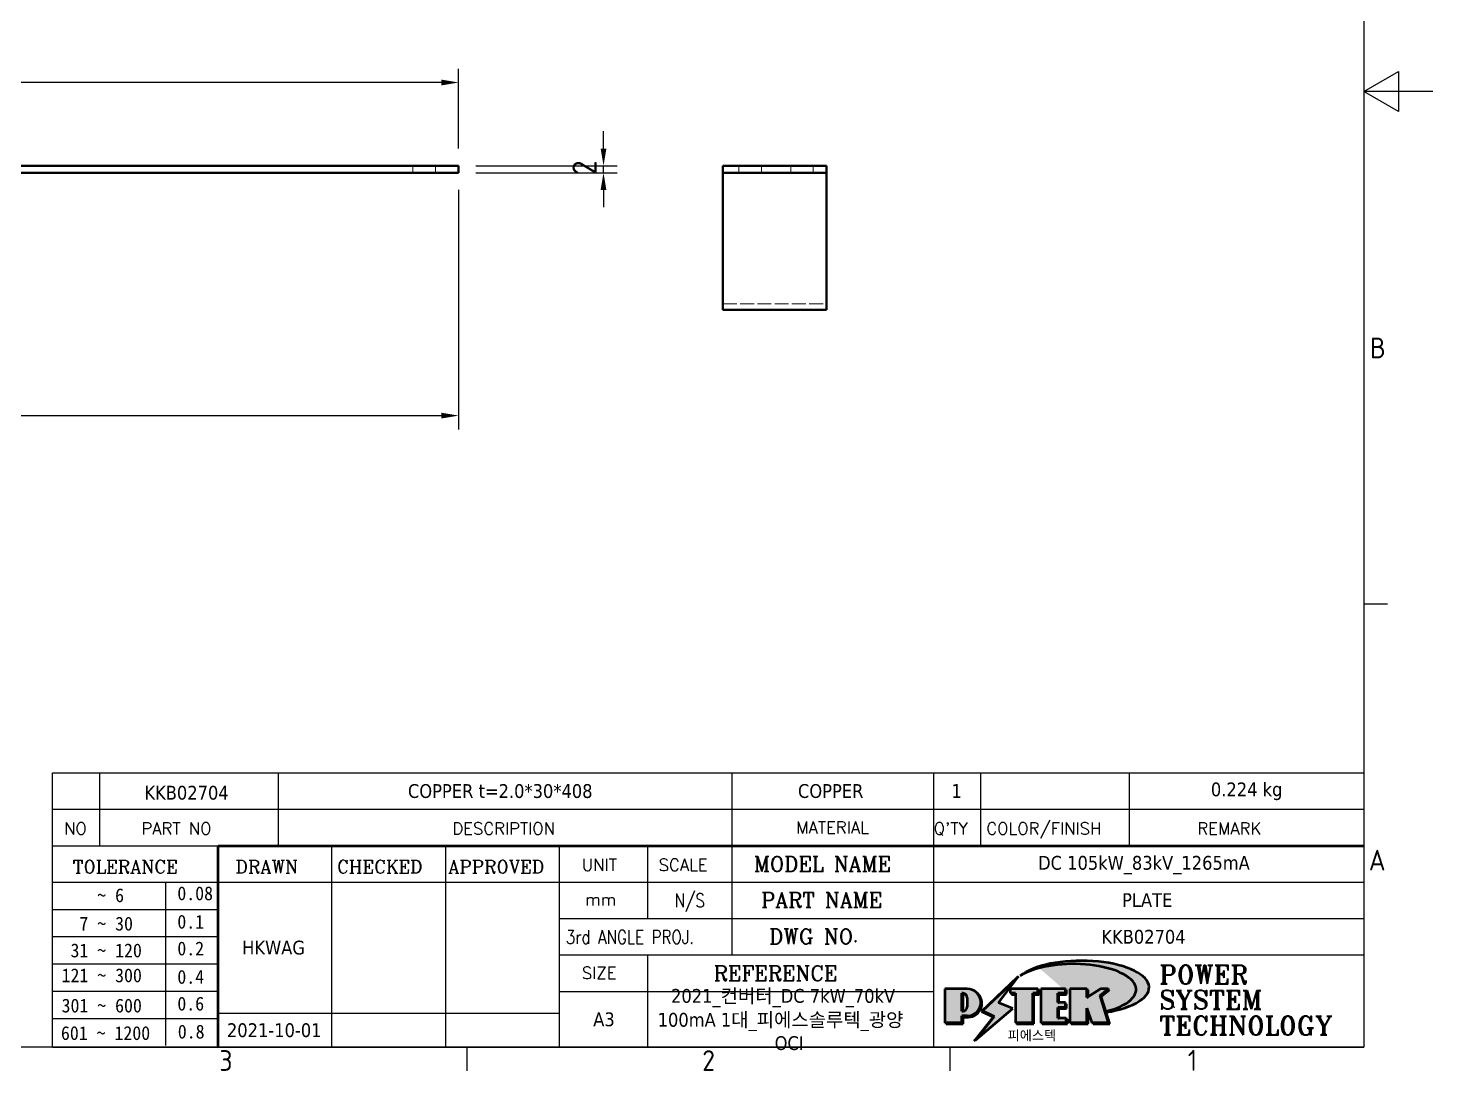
# Model space of a CAD drawing. Header units: millimetres. Extents: x 0 to 840, y 0 to 594.
# Drawn here: x 432.9 to 840, y 13.1 to 315.4 of the extents above; entities that cross this region are included whole.
import ezdxf
from ezdxf.enums import TextEntityAlignment as Align

# ---------------------------------------------------------------- set-up
doc = ezdxf.new("R2010")
doc.units = ezdxf.units.MM
doc.header["$LTSCALE"] = 2
doc.linetypes.add('DASHED', pattern=[0.2067, 0.1654, -0.0413])
doc.layers.get('0').update_dxf_attribs({"color": 3, "lineweight": 25})
for name, color, linetype, lineweight in [('가려진 것(ISO)', 2, 'DASHED', 18), ('가시적인 것(ISO)', 3, 'Continuous', 40), ('경계(ISO)', 7, 'Continuous', 25), ('제목(ISO)', 5, 'Continuous', 50), ('치수(ISO)', 2, 'Continuous', 25), ('해치(ISO)', 7, 'Continuous', 18)]:
    doc.layers.add(name, color=color, linetype=linetype, lineweight=lineweight)
doc.styles.add('HAN_291', font='')
doc.styles.add('HAN_370', font='', dxfattribs={"width": 2})
doc.styles.add('RC_284', font='ROMANC.shx')
doc.styles.add('RC_287', font='ROMANC.shx')
doc.styles.add('RC_292', font='ROMANC.shx')
doc.styles.add('ROMANT_294', font='romant.shx')
doc.styles.add('문자 텍스트_M2B', font='isocp.shx')
doc.styles.add('치수 텍스트_PSTEK_POSCO', font='isocp.shx')
doc.styles.add('텍스트 스타일198', font='tahoma.ttf')
doc.styles.add('텍스트 스타일333', font='ROMANC.shx', dxfattribs={"width": 0.800000011920929})
doc.styles.get('HAN_291').set_extended_font_data('GulimChe')
doc.styles.get('HAN_370').set_extended_font_data('GulimChe')
doc.dimstyles.new('치수_PSTEK_POSCO', dxfattribs={"dimscale": 2, "dimtxt": 3.5, "dimasz": 2.5, "dimexe": 2, "dimexo": 2.5, "dimgap": 1, "dimtad": 1, "dimrnd": 1e-08, "dimdsep": 46, "dimtxsty": '치수 텍스트_PSTEK_POSCO', "dimcen": 0.09, "dimdle": 10, "dimclrd": 7, "dimclre": 7, "dimclrt": 2, "dimadec": 1, "dimazin": 2, "dimtfac": 1, "dimtmove": 0, "dimatfit": 3, "dimfxl": 0, "dimtolj": 1, "dimlwd": -1, "dimlwe": -1, "dimarcsym": 0})

# ---------------------------------------------------------------- blocks, each defined once
blk = doc.blocks.new('경계 Default Border')
at = {"layer": '경계(ISO)'}
for p, q in [((410, 74.25000190734863), (413.4000015258789, 74.25000190734863)), ((280, 10), (280, 6.599999666213989)), ((350, 10), (350, 6.599999666213989))]:
    blk.add_line(p, q, dxfattribs=at)
at = {"layer": '경계(ISO)', "flags": 128}
for points in [[(10, 10), (10, 287.0000076293945), (410, 287.0000076293945), (410, 10), (10, 10)], [(420, 148.5000038146973), (410, 148.5000038146973), (415, 151.3867473602295), (415, 145.6132507324219), (410, 148.5000038146973)]]:
    blk.add_lwpolyline(points, dxfattribs=at)
at = {"layer": '경계(ISO)', "color": 2, "char_height": 3.00000011920929, "attachment_point": 7, "style": '문자 텍스트_M2B'}
for s, insert in [('B', (410.878270202895, 109.8463944559917)), ('A', (410.7144008173592, 35.61784856929444)), ('3', (244.1685395229535, 6.57139439638704)), ('2', (314.127739416884, 6.57139439638704)), ('1', (384.4860661041481, 6.59999988079071))]:
    blk.add_mtext(s, dxfattribs=dict(at, insert=insert))
blk = doc.blocks.new('제목 블록 PSTEK')
for color, points in [(252, [(317.2195697678507, 17.0593801673321), (322.0326348870767, 21.62682475217465), (322.2781991042243, 21.94392121864296), (317.0471853425802, 16.97985676345368), (318.7512090904202, 16.1899260703855), (316.0018030350395, 12.71868385740789), (316.3356552234328, 13.00206718743325), (318.9235935156908, 16.2694494742633)]), (5, [(321.6183518841322, 17.4193704504104), (319.5281351041078, 18.24969419629727), (322.4505835294948, 22.02344462252142), (317.2195697678507, 17.0593801673321), (318.9235935156908, 16.2694494742633), (316.1741874603099, 12.79820726128571)]), (1, [(324.4839107253602, 19.60711530335299), (325.2419748254881, 19.60711530335299), (325.2419748254881, 20.25857663940324), (321.2266040451076, 20.25857663940324), (321.2266040451076, 19.60711530335299), (321.9846681452406, 19.60711530335299), (321.9846681452406, 15.3430047401139), (324.4839107253602, 15.3430047401139)]), (252, [(321.9846681452406, 19.60711530335299), (321.4042753185749, 19.60711530335299), (321.4042753185749, 19.45905590879572), (321.9846681452406, 19.45905590879572)]), (252, [(324.6615819988275, 19.45905590879572), (325.4196460989604, 19.45905590879572), (325.4196460989604, 20.11051724484596), (325.2419748254881, 20.11051724484596), (325.2419748254881, 19.60711530335299), (324.4839107253602, 19.60711530335299), (324.4839107253602, 15.3430047401139), (322.1623394187076, 15.3430047401139), (322.1623394187076, 15.19494534555726), (324.6615819988275, 15.19494534555726)]), (1, [(329.2277337269622, 20.25857663940324), (325.65654113025, 20.25857663940324), (325.65654113025, 15.3430047401139), (329.3580259941756, 15.3430047401139), (329.3580259941756, 15.9944660761648), (328.1137701654877, 15.9944660761648), (328.1137701654877, 17.56360607323003), (329.2277337269622, 17.56360607323003), (329.2277337269622, 18.25543873810179), (328.1137701654877, 18.25543873810179), (328.1137701654877, 19.60711530335299), (329.2277337269622, 19.60711530335299)]), (252, [(328.2914414389548, 19.45905590879572), (329.4054050004294, 19.45905590879572), (329.4054050004294, 20.11051724484596), (329.2277337269622, 20.11051724484596), (329.2277337269622, 19.60711530335299), (328.1137701654877, 19.60711530335299), (328.1137701654877, 18.25543873810179), (328.2914414389548, 18.25543873810179)]), (1, [(332.3312149849806, 20.25857663940324), (329.8592894925411, 20.25857663940324), (329.8592894925411, 15.3430047401139), (332.3312149849806, 15.3430047401139), (332.3312149849806, 17.4318630164523), (333.0701931098801, 15.3430047401139), (335.4855464857051, 15.3430047401139), (334.2514536401189, 19.30614745124769), (335.4379594596742, 20.25857663940324), (334.3071782107978, 20.25857663940324), (332.3312149849806, 18.99741471888304)]), (252, [(332.5088862584528, 20.1105172448466), (332.3312149849806, 20.1105172448466), (332.3312149849806, 18.99741471888368), (332.5088862584528, 19.11081371413894)]), (252, [(335.6156307331414, 20.11051724484596), (335.2535118015555, 20.11051724484596), (334.2514536401189, 19.30614745124769), (335.4855464857051, 15.3430047401139), (333.1954852176545, 15.3430047401139), (333.2478643833523, 15.19494534555726), (335.6632177591723, 15.19494534555726), (334.4291249135862, 19.15808805669106)]), (252, [(328.2914414389548, 17.41554667867274), (329.4054050004294, 17.41554667867274), (329.4054050004294, 18.10737934354514), (329.2277337269622, 18.10737934354514), (329.2277337269622, 17.56360607323003), (328.1137701654877, 17.56360607323003), (328.1137701654877, 15.9944660761648), (328.2914414389548, 15.9944660761648)]), (252, [(332.5088862584528, 16.92964231796647), (332.3312149849806, 17.43186301645164), (332.3312149849806, 15.3430047401139), (330.0369607660135, 15.3430047401139), (330.0369607660135, 15.19494534555726), (332.5088862584528, 15.19494534555726)]), (252, [(329.5356972676428, 15.8464066816075), (329.3580259941756, 15.8464066816075), (329.3580259941756, 15.3430047401139), (325.8342124037171, 15.3430047401139), (325.8342124037171, 15.19494534555726), (329.5356972676428, 15.19494534555726)])]:
    blk.add_hatch(color=color).paths.add_polyline_path(points)
h = blk.add_hatch(color=1)
edge = h.paths.add_edge_path(flags=0)
edge.add_line((314.2242174273352, 19.60711530335299), (314.2242174273352, 17.00126995915134))
edge.add_line((314.2242174273352, 17.00126995915134), (314.3485873187598, 17.00126995915134))
edge.add_arc((314.3485873187598, 17.6527312952023), 0.6514613360509371, 270, 360)
edge.add_line((315.0000486548106, 17.6527312952023), (315.0000486548106, 18.95565396730211))
edge.add_arc((314.3485873187598, 18.95565396730212), 0.6514613360508712, 0, 90)
edge.add_line((314.3485873187598, 19.60711530335299), (314.2242174273352, 19.60711530335299))
edge = h.paths.add_edge_path()
edge.add_arc((314.9847713324306, 18.28938669179658), 1.969189947606664, 269.9999999999959, 450)
edge.add_line((314.9847713324306, 20.25857663940318), (311.7664314776902, 20.25857663940324))
edge.add_line((311.7664314776902, 20.25857663940324), (311.7664314776902, 15.3430047401139))
edge.add_line((311.7664314776902, 15.3430047401139), (314.2242174273352, 15.3430047401139))
edge.add_line((314.2242174273352, 15.3430047401139), (314.2242174273352, 16.32019674418991))
edge.add_line((314.2242174273352, 16.32019674418991), (314.9847713324307, 16.32019674418991))
h = blk.add_hatch(color=252)
edge = h.paths.add_edge_path()
edge.add_arc((314.9847713324309, 18.28938669179657), 1.969189947606666, 270, 406.8278729790604)
edge.add_arc((315.1624426058984, 18.1413272972396), 1.969189947606962, -90, 53.560984836317004, ccw=False)
edge.add_line((315.1624426058984, 16.17213734963263), (314.4018887008024, 16.17213734963263))
edge.add_line((314.4018887008024, 16.17213734963263), (314.4018887008024, 15.19494534555726))
edge.add_line((314.4018887008024, 15.19494534555726), (311.9441027511573, 15.19494534555726))
edge.add_line((311.9441027511573, 15.19494534555726), (311.9441027511573, 15.3430047401139))
edge.add_line((311.9441027511573, 15.3430047401139), (314.2242174273352, 15.3430047401139))
edge.add_line((314.2242174273352, 15.3430047401139), (314.2242174273352, 16.32019674418991))
edge.add_line((314.2242174273352, 16.32019674418991), (314.9847713324309, 16.32019674418991))
h = blk.add_hatch(color=252)
edge = h.paths.add_edge_path()
edge.add_line((314.4018887008024, 19.45905590879572), (314.5262585922315, 19.45905590879572))
edge.add_arc((314.5262585922314, 18.80759457274939), 0.6514613360463194, 60.4189348879147, 90.00000000000318, ccw=False)
edge.add_arc((314.3485873187602, 18.95565396730057), 0.6514613360524251, 39.96992292766206, 90.00000000009999)
edge.add_line((314.3485873187591, 19.60711530335307), (314.2242174273352, 19.60711530335298))
edge.add_line((314.2242174273352, 19.60711530335299), (314.2242174273352, 17.00126995915134))
edge.add_line((314.2242174273352, 17.00126995915134), (314.3485873187591, 17.00126995915134))
edge.add_arc((314.3485873187568, 17.652731295233), 0.6514613360816299, 270.0000000002, 274.6930825552478)
edge.add_line((314.4018887008024, 17.0034541317032), (314.4018887008024, 19.45905590879572))
at = {"layer": '해치(ISO)', "true_color": 0x27d1fc}
h = blk.add_hatch(color=140, dxfattribs=at)
edge = h.paths.add_edge_path()
edge.add_ellipse((330.3660919371412, 20.15576403068321), major_axis=(9.100907360794343, 0), ratio=0.4069904968023172, start_angle=301.3098473703837, end_angle=507.7436900681698)
edge.add_ellipse((331.5340919371412, 20.4634168429492), major_axis=(-9.82350664112931, 0), ratio=0.3942600559756514, start_angle=111.51207141178469, end_angle=334.47025347086895, ccw=False)
edge.add_line((335.1363447531188, 16.8601935978785), (335.0955236905705, 16.99119398620872))
at = {"color": 180}
for p, q in [((182.475792979055, 11.79100474011392), (182.4757929790549, 51.56524660363496)), ((182.4757929790549, 51.56524660363496), (372.4757929537551, 51.56524660363496)), ((189.2651435055721, 51.56524660363496), (189.2651435055722, 41.00524660363494)), ((215.2152739891528, 41.00524660363494), (215.2152739891528, 51.56524660363496)), ((280.8758854511282, 51.56524660363496), (280.8758854511282, 41.00524660363494)), ((310.0881549537552, 51.56524660363496), (310.0881549537553, 41.00524660363494)), ((316.9044520275131, 51.56524660363496), (316.9044520275127, 41.00524660363494)), ((338.4566026226726, 51.56524660363496), (338.4566026226727, 41.00524660363494)), ((372.4757929537551, 51.56524660363496), (372.4757929537551, 11.79100474011389)), ((182.475792979055, 46.2852466036349), (372.4757929537551, 46.28524660363492)), ((182.475792979055, 41.00524660363493), (206.451475290024, 41.00524660363493)), ((222.9401812389276, 11.79100474011392), (222.9401812389276, 41.00524660363494)), ((239.4288871878316, 11.79100474011392), (239.4288871878316, 41.00524660363494)), ((255.9175931367356, 11.79100474011392), (255.9175931367356, 41.00524660363494)), ((268.6918866058747, 41.00524660363494), (268.6918866058747, 30.44524660363498)), ((280.8758854511282, 41.00524660363494), (280.8758854511282, 25.16524660363502)), ((310.088154953755, 41.00524660363494), (310.088154953755, 11.79100474011392)), ((182.475792979055, 35.72524660363497), (206.451475290024, 35.72524660363497)), ((198.8621818849491, 12.02524660363491), (198.8621818849491, 35.72524660363497)), ((206.451475290024, 35.72524660363497), (372.4757929537551, 35.72524660363497)), ((182.475792979055, 31.77524660363492), (206.451475290024, 31.77524660363492)), ((255.917593136736, 30.44524660363498), (372.4757929537552, 30.44524660363501)), ((182.475792979055, 27.82524660363487), (206.451475290024, 27.82524660363487)), ((255.9175931367359, 25.16524660363502), (372.4757929537552, 25.165246603635)), ((268.6918866058744, 25.16524660363502), (268.6918866058744, 11.79100474011392)), ((182.475792979055, 23.87524660363505), (206.451475290024, 23.87524660363505)), ((182.475792979055, 19.92524660363478), (206.451475290024, 19.92524660363478)), ((255.9175931367359, 19.88524660363481), (310.0881549537553, 19.88524660363481)), ((206.451475290024, 16.74100474011396), (255.9175931367359, 16.74100474011396)), ((182.475792979055, 15.97524660363496), (206.451475290024, 15.97524660363496)), ((182.475792979055, 11.79100474011392), (372.4757929537551, 11.79100474011389))]:
    blk.add_line(p, q, dxfattribs=at)
at = {"color": 7, "lineweight": 50}
for p, q in [((206.4514752900237, 11.79100474011392), (206.4514752900237, 41.00524660363494)), ((206.451475290024, 41.00524660363494), (372.4757929537551, 41.00524660363496))]:
    blk.add_line(p, q, dxfattribs=at)
at = {"color": 7}
for p, q in [((322.2781991042243, 21.94392121864296), (317.0471853425802, 16.97985676345368)), ((322.4505835294948, 22.02344462252142), (317.2195697678507, 17.0593801673321)), ((317.2195697678507, 17.0593801673321), (322.0326348870767, 21.62682475217465)), ((319.5281351041078, 18.24969419629727), (322.4505835294948, 22.02344462252142)), ((322.0326348870767, 21.62682475217465), (322.2781991042243, 21.94392121864296)), ((311.7664314776902, 20.25900474011391), (311.7664314776902, 15.34300474011391)), ((314.9847713324309, 20.25857663940324), (311.7664314776902, 20.25857663940324)), ((314.9847713324309, 20.25857663940324), (311.7664314776902, 20.25857663940324)), ((311.7664314776902, 20.25857663940324), (311.7664314776902, 15.3430047401139)), ((314.2242174273352, 17.00126995915134), (314.2242174273352, 19.60711530335299)), ((314.2242174273352, 19.60711530335299), (314.3485873187591, 19.60711530335299)), ((314.3485873187591, 19.60711530335299), (314.2242174273352, 19.60711530335299)), ((314.2242174273352, 19.60711530335299), (314.2242174273352, 17.00126995915134)), ((314.2242174273352, 17.00126995915134), (314.2242174273352, 19.60711530335299)), ((314.2242174273352, 19.60711530335299), (314.3485873187591, 19.60711530335299)), ((314.4018887008024, 19.45905590879572), (314.5262585922314, 19.45905590879572)), ((314.4018887008024, 17.0034541317032), (314.4018887008024, 19.45905590879572)), ((315.0000486548106, 18.95565396730275), (315.0000486548106, 17.65273129520161)), ((315.0000486548106, 18.95565396730275), (315.0000486548106, 17.65273129520161)), ((325.2419748254881, 20.25857663940324), (321.2266040451076, 20.25857663940324)), ((321.2266040451076, 20.25857663940324), (321.2266040451076, 19.60711530335299)), ((325.2419748254881, 20.25857663940324), (321.2266040451076, 20.25857663940324)), ((321.2266040451076, 20.25857663940324), (321.2266040451076, 19.60711530335299)), ((321.2266040451076, 19.60711530335299), (321.9846681452406, 19.60711530335299)), ((321.2266040451076, 19.60711530335299), (321.9846681452406, 19.60711530335299)), ((321.4042753185749, 19.60711530335299), (321.4042753185749, 19.45905590879572)), ((321.9846681452406, 19.60711530335299), (321.4042753185749, 19.60711530335299)), ((321.4042753185749, 19.45905590879572), (321.9846681452406, 19.45905590879572)), ((321.9846681452406, 19.60711530335299), (321.9846681452406, 15.3430047401139)), ((321.9846681452406, 19.45905590879572), (321.9846681452406, 19.60711530335299)), ((321.9846681452406, 19.60711530335299), (321.9846681452406, 15.3430047401139)), ((324.4839107253602, 19.60711530335299), (325.2419748254881, 19.60711530335299)), ((324.4839107253602, 15.3430047401139), (324.4839107253602, 19.60711530335299)), ((325.2419748254881, 19.60711530335299), (324.4839107253602, 19.60711530335299)), ((324.4839107253602, 19.60711530335299), (324.4839107253602, 15.3430047401139)), ((324.4839107253602, 19.60711530335299), (325.2419748254881, 19.60711530335299)), ((324.4839107253602, 15.3430047401139), (324.4839107253602, 19.60711530335299)), ((324.6615819988275, 19.45905590879572), (325.4196460989604, 19.45905590879572)), ((324.6615819988275, 15.19494534555726), (324.6615819988275, 19.45905590879572)), ((325.2419748254881, 19.60711530335299), (325.2419748254881, 20.25857663940324)), ((325.2419748254881, 19.60711530335299), (325.2419748254881, 20.25857663940324)), ((325.4196460989604, 20.11051724484596), (325.2419748254881, 20.11051724484596)), ((325.2419748254881, 20.11051724484596), (325.2419748254881, 19.60711530335299)), ((325.4196460989604, 19.45905590879572), (325.4196460989604, 20.11051724484596)), ((329.2277337269622, 20.25857663940324), (325.65654113025, 20.25857663940324)), ((325.65654113025, 20.25857663940324), (325.65654113025, 15.3430047401139)), ((325.65654113025, 20.25857663940324), (325.65654113025, 15.3430047401139)), ((329.2277337269622, 20.25857663940324), (325.65654113025, 20.25857663940324)), ((328.1137701654877, 18.25543873810179), (328.1137701654877, 19.60711530335299)), ((328.1137701654877, 19.60711530335299), (329.2277337269622, 19.60711530335299)), ((329.2277337269622, 19.60711530335299), (328.1137701654877, 19.60711530335299)), ((328.1137701654877, 19.60711530335299), (328.1137701654877, 18.25543873810179)), ((328.1137701654877, 18.25543873810179), (328.1137701654877, 19.60711530335299)), ((328.1137701654877, 19.60711530335299), (329.2277337269622, 19.60711530335299)), ((328.2914414389548, 18.25543873810179), (328.2914414389548, 19.45905590879572)), ((328.2914414389548, 19.45905590879572), (329.4054050004294, 19.45905590879572)), ((329.2277337269622, 19.60711530335299), (329.2277337269622, 20.25857663940324)), ((329.2277337269622, 19.60711530335299), (329.2277337269622, 20.25857663940324)), ((329.4054050004294, 20.11051724484596), (329.2277337269622, 20.11051724484596)), ((329.2277337269622, 20.11051724484596), (329.2277337269622, 19.60711530335299)), ((329.4054050004294, 19.45905590879572), (329.4054050004294, 20.11051724484596)), ((332.3312149849806, 20.25857663940324), (329.8592894925411, 20.25857663940324)), ((329.8592894925411, 20.25857663940324), (329.8592894925411, 15.3430047401139)), ((329.8592894925411, 20.25857663940324), (329.8592894925411, 15.3430047401139)), ((332.3312149849806, 20.25857663940324), (329.8592894925411, 20.25857663940324)), ((334.3071782107978, 20.25857663940324), (332.3312149849806, 18.99741471888304)), ((332.3312149849806, 18.99741471888304), (332.3312149849806, 20.25857663940324)), ((334.3071782107978, 20.25857663940324), (332.3312149849806, 18.99741471888304)), ((332.3312149849806, 18.99741471888304), (332.3312149849806, 20.25857663940324)), ((332.5088862584528, 20.1105172448466), (332.3312149849806, 20.1105172448466)), ((332.3312149849806, 20.1105172448466), (332.3312149849806, 18.99741471888368)), ((332.3312149849806, 18.99741471888368), (332.5088862584528, 19.11081371413894)), ((332.5088862584528, 19.11081371413894), (332.5088862584528, 20.1105172448466)), ((334.2514536401189, 19.30614745124769), (335.4379594596742, 20.25857663940324)), ((334.2514536401189, 19.30614745124769), (335.4379594596742, 20.25857663940324)), ((335.2535118015555, 20.11051724484596), (334.2514536401189, 19.30614745124769)), ((335.4855464857051, 15.3430047401139), (334.2514536401189, 19.30614745124769)), ((334.2514536401189, 19.30614745124769), (335.4855464857051, 15.3430047401139)), ((335.4855464857051, 15.3430047401139), (334.2514536401189, 19.30614745124769)), ((335.4379594596742, 20.25857663940324), (334.3071782107978, 20.25857663940324)), ((335.4379594596742, 20.25857663940324), (334.3071782107978, 20.25857663940324)), ((334.4291249135862, 19.15808805669104), (335.6156307331414, 20.11051724484596)), ((335.6632177591723, 15.19494534555726), (334.4291249135862, 19.15808805669104)), ((335.6156307331414, 20.11051724484596), (335.2535118015555, 20.11051724484596)), ((314.3485873187591, 17.00126995915134), (314.2242174273352, 17.00126995915134)), ((314.2242174273352, 17.00126995915134), (314.3485873187591, 17.00126995915134)), ((314.3485873187591, 17.00126995915134), (314.2242174273352, 17.00126995915134)), ((314.2242174273352, 16.32019674418991), (314.9847713324309, 16.32019674418991)), ((314.2242174273352, 15.3430047401139), (314.2242174273352, 16.32019674418991)), ((314.9847713324309, 16.32019674418991), (314.2242174273352, 16.32019674418991)), ((314.2242174273352, 16.32019674418991), (314.2242174273352, 15.3430047401139)), ((314.2242174273352, 16.32019674418991), (314.9847713324309, 16.32019674418991)), ((314.2242174273352, 15.3430047401139), (314.2242174273352, 16.32019674418991)), ((316.1741874603099, 12.79820726128571), (321.6183518841322, 17.4193704504104)), ((317.0471853425802, 16.97985676345368), (318.7512090904202, 16.1899260703855)), ((318.9235935156908, 16.2694494742633), (317.2195697678507, 17.0593801673321)), ((317.2195697678507, 17.0593801673321), (318.9235935156908, 16.2694494742633)), ((321.6183518841322, 17.4193704504104), (319.5281351041078, 18.24969419629727)), ((329.2277337269622, 18.25543873810179), (328.1137701654877, 18.25543873810179)), ((328.1137701654877, 18.25543873810179), (328.2914414389548, 18.25543873810179)), ((329.2277337269622, 18.25543873810179), (328.1137701654877, 18.25543873810179)), ((328.1137701654877, 17.56360607323003), (329.2277337269622, 17.56360607323003)), ((328.1137701654877, 15.9944660761648), (328.1137701654877, 17.56360607323003)), ((329.2277337269622, 17.56360607323003), (328.1137701654877, 17.56360607323003)), ((328.1137701654877, 17.56360607323003), (328.1137701654877, 15.9944660761648)), ((328.1137701654877, 17.56360607323003), (329.2277337269622, 17.56360607323003)), ((328.1137701654877, 15.9944660761648), (328.1137701654877, 17.56360607323003)), ((328.2914414389548, 15.9944660761648), (328.2914414389548, 17.41554667867274)), ((328.2914414389548, 17.41554667867274), (329.4054050004294, 17.41554667867274)), ((329.2277337269622, 17.56360607323003), (329.2277337269622, 18.25543873810179)), ((329.2277337269622, 17.56360607323003), (329.2277337269622, 18.25543873810179)), ((329.4054050004294, 18.10737934354514), (329.2277337269622, 18.10737934354514)), ((329.2277337269622, 18.10737934354514), (329.2277337269622, 17.56360607323003)), ((329.4054050004294, 17.41554667867274), (329.4054050004294, 18.10737934354514)), ((332.3312149849806, 17.4318630164523), (333.0701931098801, 15.3430047401139)), ((332.3312149849806, 15.3430047401139), (332.3312149849806, 17.4318630164523)), ((332.5088862584528, 16.92964231796647), (332.3312149849806, 17.43186301645164)), ((332.3312149849806, 17.43186301645164), (332.3312149849806, 15.3430047401139)), ((332.3312149849806, 17.4318630164523), (333.0701931098801, 15.3430047401139)), ((332.3312149849806, 15.3430047401139), (332.3312149849806, 17.4318630164523)), ((332.5088862584528, 15.19494534555726), (332.5088862584528, 16.92964231796647)), ((345.0447381189468, 17.50375595811051), (344.9867755289346, 17.689895936919)), ((311.7664314776902, 15.3430047401139), (314.2242174273352, 15.3430047401139)), ((311.7664314776902, 15.3430047401139), (314.2242174273352, 15.3430047401139)), ((314.2242174273352, 15.3430047401139), (311.9441027511573, 15.3430047401139)), ((311.9441027511573, 15.3430047401139), (311.9441027511573, 15.19494534555726)), ((311.9441027511573, 15.19494534555726), (314.4018887008024, 15.19494534555726)), ((314.4018887008024, 16.17213734963263), (315.162442605898, 16.17213734963263)), ((314.4018887008024, 15.19494534555726), (314.4018887008024, 16.17213734963263)), ((318.7512090904202, 16.1899260703855), (316.0018030350395, 12.71868385740789)), ((318.9235935156908, 16.2694494742633), (316.1741874603099, 12.79820726128571)), ((316.3356552234328, 13.00206718743325), (318.9235935156908, 16.2694494742633)), ((321.9846681452406, 15.3430047401139), (324.4839107253602, 15.3430047401139)), ((321.9846681452406, 15.3430047401139), (324.4839107253602, 15.3430047401139)), ((324.4839107253602, 15.3430047401139), (322.1623394187076, 15.3430047401139)), ((322.1623394187076, 15.3430047401139), (322.1623394187076, 15.19494534555726)), ((322.1623394187076, 15.19494534555726), (324.6615819988275, 15.19494534555726)), ((325.65654113025, 15.3430047401139), (329.3580259941756, 15.3430047401139)), ((325.65654113025, 15.3430047401139), (329.3580259941756, 15.3430047401139)), ((329.3580259941756, 15.3430047401139), (325.8342124037171, 15.3430047401139)), ((325.8342124037171, 15.3430047401139), (325.8342124037171, 15.19494534555726)), ((325.8342124037171, 15.19494534555726), (329.5356972676428, 15.19494534555726)), ((329.3580259941756, 15.9944660761648), (328.1137701654877, 15.9944660761648)), ((328.1137701654877, 15.9944660761648), (328.2914414389548, 15.9944660761648)), ((329.3580259941756, 15.9944660761648), (328.1137701654877, 15.9944660761648)), ((329.3580259941756, 15.3430047401139), (329.3580259941756, 15.9944660761648)), ((329.3580259941756, 15.3430047401139), (329.3580259941756, 15.9944660761648)), ((329.5356972676428, 15.8464066816075), (329.3580259941756, 15.8464066816075)), ((329.3580259941756, 15.8464066816075), (329.3580259941756, 15.3430047401139)), ((329.5356972676428, 15.19494534555726), (329.5356972676428, 15.8464066816075)), ((329.8592894925411, 15.3430047401139), (332.3312149849806, 15.3430047401139)), ((329.8592894925411, 15.3430047401139), (332.3312149849806, 15.3430047401139)), ((332.3312149849806, 15.3430047401139), (330.0369607660135, 15.3430047401139)), ((330.0369607660135, 15.3430047401139), (330.0369607660135, 15.19494534555726)), ((330.0369607660135, 15.19494534555726), (332.5088862584528, 15.19494534555726)), ((333.0701931098801, 15.3430047401139), (335.4855464857051, 15.3430047401139)), ((333.0701931098801, 15.3430047401139), (335.4855464857051, 15.3430047401139)), ((335.4855464857051, 15.3430047401139), (333.1954852176545, 15.3430047401139)), ((333.1954852176545, 15.3430047401139), (333.2478643833523, 15.19494534555726)), ((333.2478643833523, 15.19494534555726), (335.6632177591723, 15.19494534555726)), ((316.0018030350395, 12.71868385740789), (316.3356552234328, 13.00206718743325))]:
    blk.add_line(p, q, dxfattribs=at)
at = {"color": 5}
for p, q in [((322.4505835294948, 22.02344462252142), (317.2195697678507, 17.0593801673321)), ((319.5281351041078, 18.24969419629727), (322.4505835294948, 22.02344462252142)), ((316.1741874603099, 12.79820726128571), (321.6183518841322, 17.4193704504104)), ((317.2195697678507, 17.0593801673321), (318.9235935156908, 16.2694494742633)), ((321.6183518841322, 17.4193704504104), (319.5281351041078, 18.24969419629727)), ((318.9235935156908, 16.2694494742633), (316.1741874603099, 12.79820726128571))]:
    blk.add_line(p, q, dxfattribs=at)
at = {"color": 1}
for p, q in [((314.9847713324309, 20.25857663940324), (311.7664314776902, 20.25857663940324)), ((311.7664314776902, 20.25857663940324), (311.7664314776902, 15.3430047401139)), ((314.2242174273352, 17.00126995915134), (314.2242174273352, 19.60711530335299)), ((314.2242174273352, 19.60711530335299), (314.3485873187591, 19.60711530335299)), ((315.0000486548106, 18.95565396730275), (315.0000486548106, 17.65273129520161)), ((325.2419748254881, 20.25857663940324), (321.2266040451076, 20.25857663940324)), ((321.2266040451076, 20.25857663940324), (321.2266040451076, 19.60711530335299)), ((321.2266040451076, 19.60711530335299), (321.9846681452406, 19.60711530335299)), ((321.9846681452406, 19.60711530335299), (321.9846681452406, 15.3430047401139)), ((324.4839107253602, 19.60711530335299), (325.2419748254881, 19.60711530335299)), ((324.4839107253602, 15.3430047401139), (324.4839107253602, 19.60711530335299)), ((325.2419748254881, 19.60711530335299), (325.2419748254881, 20.25857663940324)), ((329.2277337269622, 20.25857663940324), (325.65654113025, 20.25857663940324)), ((325.65654113025, 20.25857663940324), (325.65654113025, 15.3430047401139)), ((328.1137701654877, 18.25543873810179), (328.1137701654877, 19.60711530335299)), ((328.1137701654877, 19.60711530335299), (329.2277337269622, 19.60711530335299)), ((329.2277337269622, 19.60711530335299), (329.2277337269622, 20.25857663940324)), ((332.3312149849806, 20.25857663940324), (329.8592894925411, 20.25857663940324)), ((329.8592894925411, 20.25857663940324), (329.8592894925411, 15.3430047401139)), ((334.3071782107978, 20.25857663940324), (332.3312149849806, 18.99741471888304)), ((332.3312149849806, 18.99741471888304), (332.3312149849806, 20.25857663940324)), ((334.2514536401189, 19.30614745124769), (335.4379594596742, 20.25857663940324)), ((335.4855464857051, 15.3430047401139), (334.2514536401189, 19.30614745124769)), ((335.4379594596742, 20.25857663940324), (334.3071782107978, 20.25857663940324)), ((314.3485873187591, 17.00126995915134), (314.2242174273352, 17.00126995915134)), ((314.2242174273352, 16.32019674418991), (314.9847713324309, 16.32019674418991)), ((314.2242174273352, 15.3430047401139), (314.2242174273352, 16.32019674418991)), ((329.2277337269622, 18.25543873810179), (328.1137701654877, 18.25543873810179)), ((328.1137701654877, 17.56360607323003), (329.2277337269622, 17.56360607323003)), ((328.1137701654877, 15.9944660761648), (328.1137701654877, 17.56360607323003)), ((329.2277337269622, 17.56360607323003), (329.2277337269622, 18.25543873810179)), ((332.3312149849806, 17.4318630164523), (333.0701931098801, 15.3430047401139)), ((332.3312149849806, 15.3430047401139), (332.3312149849806, 17.4318630164523)), ((311.7664314776902, 15.3430047401139), (314.2242174273352, 15.3430047401139)), ((321.9846681452406, 15.3430047401139), (324.4839107253602, 15.3430047401139)), ((325.65654113025, 15.3430047401139), (329.3580259941756, 15.3430047401139)), ((329.3580259941756, 15.9944660761648), (328.1137701654877, 15.9944660761648)), ((329.3580259941756, 15.3430047401139), (329.3580259941756, 15.9944660761648)), ((329.8592894925411, 15.3430047401139), (332.3312149849806, 15.3430047401139)), ((333.0701931098801, 15.3430047401139), (335.4855464857051, 15.3430047401139))]:
    blk.add_line(p, q, dxfattribs=at)
at = {"color": 7}
for centre, radius, start, end in [((314.3485873187598, 18.95565396730211), 0.6514613360508712, 0, 90), ((314.3485873187602, 18.95565396730057), 0.6514613360524251, 39.96992292766117, 90), ((314.3485873187598, 18.95565396730212), 0.6514613360508712, 0, 90), ((314.5262585922314, 18.80759457274939), 0.6514613360463193, 60.41893488791137, 90), ((314.9847713324309, 18.28938669179658), 1.969189947606665, 270, 90), ((314.9847713324309, 18.28938669179658), 1.969189947606665, 270, 90), ((314.9847713324307, 18.2893866917965), 1.969189947606594, 270, 46.82787297909833), ((315.1624426058984, 18.1413272972396), 1.969189947606961, 270, 53.56098483636067), ((314.3485873187597, 17.65273129520228), 0.6514613360509381, 270, 0), ((314.3485873187598, 17.6527312952023), 0.6514613360509381, 270, 0), ((314.3485873187568, 17.652731295233), 0.6514613360816299, 270, 274.6930825552478)]:
    blk.add_arc(centre, radius, start, end, dxfattribs=at)
at = {"color": 1}
for centre, radius, start, end in [((314.3485873187598, 18.95565396730211), 0.6514613360508712, 0, 90), ((314.9847713324309, 18.28938669179657), 1.969189947606665, 270, 90), ((314.3485873187598, 17.6527312952023), 0.6514613360509381, 270, 0)]:
    blk.add_arc(centre, radius, start, end, dxfattribs=at)
at = {"layer": '제목(ISO)', "lineweight": 18}
blk.add_line((182.475792979055, 35.72500474011393), (182.475792979055, 11.79100474011392), dxfattribs=at)
at = {"layer": '제목(ISO)'}
for p, q in [((322.2781991042243, 21.94392121864296), (317.0471853425802, 16.97985676345368)), ((322.4505835294948, 22.02344462252142), (317.2195697678507, 17.0593801673321)), ((317.2195697678507, 17.0593801673321), (322.0326348870767, 21.62682475217465)), ((319.5281351041078, 18.24969419629727), (322.4505835294948, 22.02344462252142)), ((322.0326348870767, 21.62682475217465), (322.2781991042243, 21.94392121864296)), ((314.9847713324306, 20.25857663940324), (311.7664314776902, 20.25857663940324)), ((311.7664314776902, 20.25857663940324), (311.7664314776902, 15.3430047401139)), ((314.2242174273352, 17.00126995915134), (314.2242174273352, 19.60711530335299)), ((314.2242174273352, 19.60711530335299), (314.3485873187598, 19.60711530335299)), ((314.3485873187591, 19.60711530335299), (314.2242174273352, 19.60711530335299)), ((314.2242174273352, 19.60711530335299), (314.2242174273352, 17.00126995915134)), ((314.4018887008024, 19.45905590879572), (314.5262585922314, 19.45905590879572)), ((314.4018887008024, 17.0034541317032), (314.4018887008024, 19.45905590879572)), ((315.0000486548106, 18.95565396730211), (315.0000486548106, 17.6527312952023)), ((325.2419748254881, 20.25857663940324), (321.2266040451076, 20.25857663940324)), ((321.2266040451076, 20.25857663940324), (321.2266040451076, 19.60711530335299)), ((321.2266040451076, 19.60711530335299), (321.9846681452406, 19.60711530335299)), ((321.9846681452406, 19.60711530335299), (321.4042753185749, 19.60711530335299)), ((321.4042753185749, 19.60711530335299), (321.4042753185749, 19.45905590879572)), ((321.4042753185749, 19.45905590879572), (321.9846681452406, 19.45905590879572)), ((321.9846681452406, 19.60711530335299), (321.9846681452406, 15.3430047401139)), ((321.9846681452406, 19.45905590879572), (321.9846681452406, 19.60711530335299)), ((324.4839107253602, 19.60711530335299), (325.2419748254881, 19.60711530335299)), ((324.4839107253602, 15.3430047401139), (324.4839107253602, 19.60711530335299)), ((325.2419748254881, 19.60711530335299), (324.4839107253602, 19.60711530335299)), ((324.4839107253602, 19.60711530335299), (324.4839107253602, 15.3430047401139)), ((324.6615819988275, 19.45905590879572), (325.4196460989604, 19.45905590879572)), ((324.6615819988275, 15.19494534555726), (324.6615819988275, 19.45905590879572)), ((325.2419748254881, 19.60711530335299), (325.2419748254881, 20.25857663940324)), ((325.4196460989604, 20.11051724484596), (325.2419748254881, 20.11051724484596)), ((325.2419748254881, 20.11051724484596), (325.2419748254881, 19.60711530335299)), ((325.4196460989604, 19.45905590879572), (325.4196460989604, 20.11051724484596)), ((329.2277337269622, 20.25857663940324), (325.65654113025, 20.25857663940324)), ((325.65654113025, 20.25857663940324), (325.65654113025, 15.3430047401139)), ((328.1137701654877, 18.25543873810179), (328.1137701654877, 19.60711530335299)), ((328.1137701654877, 19.60711530335299), (329.2277337269622, 19.60711530335299)), ((329.2277337269622, 19.60711530335299), (328.1137701654877, 19.60711530335299)), ((328.1137701654877, 19.60711530335299), (328.1137701654877, 18.25543873810179)), ((328.2914414389548, 19.45905590879572), (329.4054050004294, 19.45905590879572)), ((328.2914414389548, 18.25543873810179), (328.2914414389548, 19.45905590879572)), ((329.2277337269622, 19.60711530335299), (329.2277337269622, 20.25857663940324)), ((329.4054050004294, 20.11051724484596), (329.2277337269622, 20.11051724484596)), ((329.2277337269622, 20.11051724484596), (329.2277337269622, 19.60711530335299)), ((329.4054050004294, 19.45905590879572), (329.4054050004294, 20.11051724484596)), ((332.3312149849806, 20.25857663940324), (329.8592894925411, 20.25857663940324)), ((329.8592894925411, 20.25857663940324), (329.8592894925411, 15.3430047401139)), ((334.3071782107978, 20.25857663940324), (332.3312149849806, 18.99741471888304)), ((332.3312149849806, 18.99741471888304), (332.3312149849806, 20.25857663940324)), ((332.5088862584528, 20.1105172448466), (332.3312149849806, 20.1105172448466)), ((332.3312149849806, 20.1105172448466), (332.3312149849806, 18.99741471888368)), ((332.3312149849806, 18.99741471888368), (332.5088862584528, 19.11081371413894)), ((332.5088862584528, 19.11081371413894), (332.5088862584528, 20.1105172448466)), ((334.2514536401189, 19.30614745124769), (335.4379594596742, 20.25857663940324)), ((335.2535118015555, 20.11051724484596), (334.2514536401189, 19.30614745124769)), ((335.4855464857051, 15.3430047401139), (334.2514536401189, 19.30614745124769)), ((334.2514536401189, 19.30614745124769), (335.4855464857051, 15.3430047401139)), ((335.4379594596742, 20.25857663940324), (334.3071782107978, 20.25857663940324)), ((334.4291249135862, 19.15808805669106), (335.6156307331414, 20.11051724484596)), ((335.6632177591723, 15.19494534555726), (334.4291249135862, 19.15808805669106)), ((335.6156307331414, 20.11051724484596), (335.2535118015555, 20.11051724484596)), ((314.3485873187598, 17.00126995915134), (314.2242174273352, 17.00126995915134)), ((314.2242174273352, 17.00126995915134), (314.3485873187591, 17.00126995915134)), ((314.2242174273352, 15.3430047401139), (314.2242174273352, 16.32019674418991)), ((314.2242174273352, 16.32019674418991), (314.9847713324307, 16.32019674418991)), ((314.9847713324309, 16.32019674418991), (314.2242174273352, 16.32019674418991)), ((314.2242174273352, 16.32019674418991), (314.2242174273352, 15.3430047401139)), ((316.1741874603099, 12.79820726128571), (321.6183518841322, 17.4193704504104)), ((317.0471853425802, 16.97985676345368), (318.7512090904202, 16.1899260703855)), ((317.2195697678507, 17.0593801673321), (318.9235935156908, 16.2694494742633)), ((318.9235935156908, 16.2694494742633), (317.2195697678507, 17.0593801673321)), ((321.6183518841322, 17.4193704504104), (319.5281351041078, 18.24969419629727)), ((329.2277337269622, 18.25543873810179), (328.1137701654877, 18.25543873810179)), ((328.1137701654877, 18.25543873810179), (328.2914414389548, 18.25543873810179)), ((328.1137701654877, 15.9944660761648), (328.1137701654877, 17.56360607323003)), ((328.1137701654877, 17.56360607323003), (329.2277337269622, 17.56360607323003)), ((329.2277337269622, 17.56360607323003), (328.1137701654877, 17.56360607323003)), ((328.1137701654877, 17.56360607323003), (328.1137701654877, 15.9944660761648)), ((328.2914414389548, 17.41554667867274), (329.4054050004294, 17.41554667867274)), ((328.2914414389548, 15.9944660761648), (328.2914414389548, 17.41554667867274)), ((329.2277337269622, 17.56360607323003), (329.2277337269622, 18.25543873810179)), ((329.4054050004294, 18.10737934354514), (329.2277337269622, 18.10737934354514)), ((329.2277337269622, 18.10737934354514), (329.2277337269622, 17.56360607323003)), ((329.4054050004294, 17.41554667867274), (329.4054050004294, 18.10737934354514)), ((332.3312149849806, 15.3430047401139), (332.3312149849806, 17.4318630164523)), ((332.3312149849806, 17.4318630164523), (333.0701931098801, 15.3430047401139)), ((332.5088862584528, 16.92964231796647), (332.3312149849806, 17.43186301645164)), ((332.3312149849806, 17.43186301645164), (332.3312149849806, 15.3430047401139)), ((332.5088862584528, 15.19494534555726), (332.5088862584528, 16.92964231796647)), ((311.7664314776902, 15.3430047401139), (314.2242174273352, 15.3430047401139)), ((314.2242174273352, 15.3430047401139), (311.9441027511573, 15.3430047401139)), ((311.9441027511573, 15.3430047401139), (311.9441027511573, 15.19494534555726)), ((311.9441027511573, 15.19494534555726), (314.4018887008024, 15.19494534555726)), ((314.4018887008024, 15.19494534555726), (314.4018887008024, 16.17213734963263)), ((314.4018887008024, 16.17213734963263), (315.1624426058984, 16.17213734963263)), ((318.7512090904202, 16.1899260703855), (316.0018030350395, 12.71868385740789)), ((318.9235935156908, 16.2694494742633), (316.1741874603099, 12.79820726128571)), ((316.3356552234328, 13.00206718743325), (318.9235935156908, 16.2694494742633)), ((321.9846681452406, 15.3430047401139), (324.4839107253602, 15.3430047401139)), ((324.4839107253602, 15.3430047401139), (322.1623394187076, 15.3430047401139)), ((322.1623394187076, 15.3430047401139), (322.1623394187076, 15.19494534555726)), ((322.1623394187076, 15.19494534555726), (324.6615819988275, 15.19494534555726)), ((325.65654113025, 15.3430047401139), (329.3580259941756, 15.3430047401139)), ((329.3580259941756, 15.3430047401139), (325.8342124037171, 15.3430047401139)), ((325.8342124037171, 15.3430047401139), (325.8342124037171, 15.19494534555726)), ((325.8342124037171, 15.19494534555726), (329.5356972676428, 15.19494534555726)), ((329.3580259941756, 15.9944660761648), (328.1137701654877, 15.9944660761648)), ((328.1137701654877, 15.9944660761648), (328.2914414389548, 15.9944660761648)), ((329.3580259941756, 15.3430047401139), (329.3580259941756, 15.9944660761648)), ((329.5356972676428, 15.8464066816075), (329.3580259941756, 15.8464066816075)), ((329.3580259941756, 15.8464066816075), (329.3580259941756, 15.3430047401139)), ((329.5356972676428, 15.19494534555726), (329.5356972676428, 15.8464066816075)), ((329.8592894925411, 15.3430047401139), (332.3312149849806, 15.3430047401139)), ((332.3312149849806, 15.3430047401139), (330.0369607660135, 15.3430047401139)), ((330.0369607660135, 15.3430047401139), (330.0369607660135, 15.19494534555726)), ((330.0369607660135, 15.19494534555726), (332.5088862584528, 15.19494534555726)), ((333.0701931098801, 15.3430047401139), (335.4855464857051, 15.3430047401139)), ((335.4855464857051, 15.3430047401139), (333.1954852176545, 15.3430047401139)), ((333.1954852176545, 15.3430047401139), (333.2478643833523, 15.19494534555726)), ((333.2478643833523, 15.19494534555726), (335.6632177591723, 15.19494534555726)), ((316.0018030350395, 12.71868385740789), (316.3356552234328, 13.00206718743325))]:
    blk.add_line(p, q, dxfattribs=at)
at = {"layer": '제목(ISO)', "color": 4}
blk.add_line((335.1363447531188, 16.8601935978785), (335.0955236905705, 16.99119398620872), dxfattribs=at)
at = {"layer": '제목(ISO)'}
for centre, radius, start, end in [((314.3485873187598, 18.95565396730212), 0.6514613360508712, 0, 90), ((314.3485873187602, 18.95565396730057), 0.6514613360524251, 39.96992292766117, 90), ((314.5262585922314, 18.80759457274939), 0.6514613360463193, 60.41893488791137, 90), ((314.9847713324306, 18.28938669179658), 1.969189947606664, 46.82787297909431, 90), ((314.9847713324307, 18.2893866917965), 1.969189947606594, 270, 46.82787297909833), ((314.9847713324309, 18.28938669179657), 1.969189947606666, 270, 46.8278729790603), ((315.1624426058984, 18.1413272972396), 1.969189947606962, 270, 53.56098483631701), ((314.3485873187598, 17.6527312952023), 0.6514613360509371, 270, 0), ((314.3485873187568, 17.652731295233), 0.6514613360816299, 270, 274.6930825552478)]:
    blk.add_arc(centre, radius, start, end, dxfattribs=at)
at = {"layer": '제목(ISO)', "color": 4}
for centre, major_axis, ratio, start_param, end_param in [((331.5340919371412, 20.4634168429492), (9.82350664112931, 0), 0.3942600559756514, 5.087845455444478, 8.97919982663645), ((330.3660919371412, 20.15576403068321), (9.100907360794343, 0), 0.4069904968023172, 5.258848905294775, 8.861799147915196)]:
    blk.add_ellipse(centre, major_axis=major_axis, ratio=ratio, start_param=start_param, end_param=end_param, dxfattribs=at)
at = {"color": 2}
for s, height, style, p in [('NO', 1.742399930953979, 'RC_284', (184.135398793432, 42.62317362549192)), ('PART NO', 1.742399930953979, 'RC_284', (195.3359407378685, 42.62317362549192)), ('DESCRIPTION', 1.742399930953979, 'RC_284', (240.4025565652523, 42.62317362549192)), ("Q'TY", 1.742399930953979, 'RC_284', (310.1440786515383, 42.62317362549192)), ('COLOR/FINISH', 1.742399930953979, 'RC_284', (317.7725341324144, 42.62317362549192)), ('REMARK', 1.742399930953979, 'RC_284', (348.346649953877, 42.62317362549192)), (' TOLERANCE', 1.899999976158142, 'RC_287', (184.0872874387979, 37.00893196870329)), ('DRAWN', 1.899999976158142, 'RC_287', (208.9766620976279, 37.00893196870329)), ('CHECKED', 1.899999976158142, 'RC_287', (223.6856844514997, 37.00893196870329)), ('APPROVED', 1.899999976158142, 'RC_287', (239.7795453577791, 37.00893196870329)), ('UNIT', 1.742399930953979, 'RC_284', (259.1652673287452, 37.34317362549218)), ('SCALE', 1.742399930953979, 'RC_284', (270.2934779252897, 37.34317362549218)), ('MODEL NAME', 2.178000062704086, 'RC_292', (284.096330289083, 37.25462520371384)), ('    ~ 6', 2.000000029802322, 'HAN_291', (183.7721304966814, 32.8176515608431)), ('0.08', 2.000000029802322, 'HAN_291', (200.5467345600617, 33.09873600004101)), ('mm', 1.742399930953979, 'RC_284', (259.6505418159997, 32.3543089683787)), ('PART NAME', 2.178000062704086, 'RC_292', (285.1416959765849, 32.03045329421792)), ('  7 ~ 30', 2.000000029802322, 'HAN_291', (183.7721304966814, 28.70538114822415)), ('0.1', 2.000000029802322, 'HAN_291', (200.5467345600617, 28.98646558742206)), (' DWG NO.', 2.178000062704086, 'RC_292', (284.8124284083233, 26.75045329421772)), (' 31 ~ 120', 2.000000029802322, 'HAN_291', (183.7721304966814, 24.82628181916237)), ('0.2', 2.000000029802322, 'HAN_291', (200.5467345600617, 25.10736625836028)), ('121 ~ 300', 2.000000029802322, 'HAN_291', (183.7721304966814, 21.21401206133254)), ('0.4', 2.000000029802322, 'HAN_291', (200.5467345600617, 20.99509650053045)), ('SIZE', 1.742399930953979, 'RC_284', (259.1652673287452, 21.69497768947366)), ('REFERENCE', 2.178000062704086, 'RC_292', (278.2741065029841, 21.43214925458022)), ('301 ~ 600', 2.000000029802322, 'HAN_291', (183.7721304966814, 16.83491273227077)), ('0.6', 2.000000029802322, 'HAN_291', (200.5467345600617, 17.11599717146868)), ('601 ~ 1200', 2.000000029802322, 'HAN_291', (183.6802025156883, 12.84759660881125)), ('0.8', 2.000000029802322, 'HAN_291', (200.6097246063884, 13.05732192299702))]:
    blk.add_text(s, height=height, dxfattribs=dict(at, style=style)).set_placement(p)
at = {"color": 2, "style": 'RC_284'}
blk.add_text('MATERIAL', height=1.742399930953979, dxfattribs=at).set_placement((295.4820202024417, 43.64524660363492), align=Align.MIDDLE_CENTER)
at = {"color": 7, "style": '텍스트 스타일333', "width": 0.7999999523162842}
blk.add_text('N/S', height=2.000000029802322, dxfattribs=at).set_placement((274.7838860285014, 33.08524660363496), align=Align.MIDDLE_CENTER)
at = {"color": 2, "style": '텍스트 스타일333', "width": 0.7999999523162842}
blk.add_text('3rd ANGLE PROJ.', height=2.000000029802322, dxfattribs=at).set_placement((256.8430306642954, 26.76148381654429))
at = {"color": 7, "style": 'ROMANT_294'}
for s, p in [('POWER', (342.82727231297, 20.97115304607566)), ('SYSTEM', (342.82727231297, 17.3284636719184)), ('TECHNOLOGY', (342.82727231297, 13.57194088644453))]:
    blk.add_text(s, height=2.700000107288361, dxfattribs=at).set_placement(p)
at = {"color": 7, "insert": (320.8519732224835, 14.21236326823155), "char_height": 1.400000005960464, "attachment_point": 1, "line_spacing_factor": 0.3319999873638153, "style": 'HAN_370'}
blk.add_mtext('\\fHY견고딕|b0|i0;\\H1.4000;피에스텍', dxfattribs=at)
at = {"layer": '제목(ISO)', "color": 7, "style": '텍스트 스타일198'}
for tag, p in [('부품_번호_001', (195.7688817100499, 47.68004260673702)), ('설명_001', (233.9590910679352, 47.92245856837096)), ('재질_001', (290.4746326517839, 47.92524659519488)), ("3._Q'TY_001", (312.7051684940307, 47.92188863680521)), ('질량\\P3;_001', (350.3046145979153, 48.1643332325385)), ('1._MODEL_NAME_001', (325.2668051922139, 37.52172745615292)), ('제목_001', (337.4369082143915, 32.12134216388962)), ('부품_번호_001', (334.4281219632819, 26.8052465951949)), ('설계자_001', (209.9396160013646, 25.23446884679021)), ('프로젝트_001', (272.0818791319837, 18.23307108588011)), ('시트_크기_001', (260.807090429518, 14.83812566343425)), ('프로젝트_002', (270.1409240123173, 14.76924511056395)), ('작성_날짜_001', (207.7280646059359, 13.26600473167383)), ('프로젝트_003', (287.0958636080007, 11.39427305645042))]:
    blk.add_attdef(tag, p, '', height=2.000000029802322, dxfattribs=at)
for tag, p in [('4._COLOR', (327.6805273250926, 48.92524660363493)), ('점검자', (231.1845342133799, 26.23312567187446)), ('엔지니어링_승인자', (247.673240162284, 26.23312567187446)), ('점검_날짜', (231.1845342133799, 14.26600474011394)), ('엔지니어링_승인_날짜', (247.6732401622839, 14.26600474011394))]:
    blk.add_attdef(tag, text='', height=2.000000029802322, dxfattribs=at).set_placement(p, align=Align.MIDDLE_CENTER)
blk = doc.blocks.new('*D25')
at = {"layer": 'Defpoints', "color": 0, "transparency": 16777216}
for p in [(218.7325461613196, 299.6320718833257), (218.7325461613196, 275.478710975089), (557.6607493915951, 275.478710975089)]:
    blk.add_point(p, dxfattribs=at)
at = {"layer": '치수(ISO)', "color": 7, "transparency": 16777216}
for p, q in [((218.7325461613196, 280.478710975089), (218.7325461613196, 303.6320718833257)), ((557.6607493915951, 280.478710975089), (557.6607493915951, 303.6320718833257)), ((552.6607493915951, 299.6320718833257), (223.7325461613196, 299.6320718833257))]:
    blk.add_line(p, q, dxfattribs=at)
for points in [[(223.7325461613196, 300.465405216659), (223.7325461613196, 298.7987385499924), (218.7325461613196, 299.6320718833257)], [(552.6607493915951, 300.465405216659), (552.6607493915951, 298.7987385499924), (557.6607493915951, 299.6320718833257)]]:
    blk.add_solid(points, dxfattribs=at)
at = {"layer": '치수(ISO)', "color": 2, "transparency": 16777216, "insert": (375.7894428728968, 305.1320718833257), "char_height": 7, "attachment_point": 4, "style": '치수 텍스트_PSTEK_POSCO'}
blk.add_mtext('\\A1;338.93', dxfattribs=at)
blk = doc.blocks.new('*D27')
at = {"layer": 'Defpoints', "color": 0, "transparency": 16777216}
for p in [(557.6607493915951, 273.478710975089), (149.3787170888396, 233.7466601675208), (557.6607493915951, 203.0792147386321)]:
    blk.add_point(p, dxfattribs=at)
at = {"layer": '치수(ISO)', "color": 7, "transparency": 16777216}
for p, q in [((557.6607493915951, 268.478710975089), (557.6607493915951, 199.0792147386321)), ((149.3787170888396, 228.7466601675208), (149.3787170888396, 199.0792147386321)), ((154.3787170888396, 203.0792147386321), (552.6607493915951, 203.0792147386321))]:
    blk.add_line(p, q, dxfattribs=at)
for points in [[(154.3787170888396, 203.9125480719655), (154.3787170888396, 202.2458814052988), (149.3787170888396, 203.0792147386321)], [(552.6607493915951, 203.9125480719655), (552.6607493915951, 202.2458814052988), (557.6607493915951, 203.0792147386321)]]:
    blk.add_solid(points, dxfattribs=at)
at = {"layer": '치수(ISO)', "color": 2, "transparency": 16777216, "insert": (340.9197332402173, 208.5799037150101), "char_height": 7, "attachment_point": 4, "style": '치수 텍스트_PSTEK_POSCO'}
blk.add_mtext('\\A1;408.28', dxfattribs=at)
blk = doc.blocks.new('*D29')
at = {"layer": 'Defpoints', "color": 0, "transparency": 16777216}
for p in [(557.6607493915951, 275.478710975089), (557.6607493915951, 273.478710975089), (599.6406700035435, 275.478710975089)]:
    blk.add_point(p, dxfattribs=at)
at = {"layer": '치수(ISO)', "color": 7, "transparency": 16777216}
for p, q in [((599.6406700035435, 280.478710975089), (599.6406700035435, 285.478710975089)), ((562.6607493915951, 275.478710975089), (603.6406700035435, 275.478710975089)), ((562.6607493915951, 273.478710975089), (603.6406700035435, 273.478710975089)), ((599.6406700035435, 273.478710975089), (599.6406700035435, 275.478710975089)), ((599.6406700035435, 268.478710975089), (599.6406700035435, 263.478710975089))]:
    blk.add_line(p, q, dxfattribs=at)
for points in [[(598.8073366702101, 280.478710975089), (600.4740033368769, 280.478710975089), (599.6406700035435, 275.478710975089)], [(598.8073366702101, 268.478710975089), (600.4740033368769, 268.478710975089), (599.6406700035435, 273.478710975089)]]:
    blk.add_solid(points, dxfattribs=at)
at = {"layer": '치수(ISO)', "color": 2, "transparency": 16777216, "insert": (594.1399810271654, 272.7796263294198), "char_height": 7, "attachment_point": 4, "rotation": 90, "style": '치수 텍스트_PSTEK_POSCO'}
blk.add_mtext('\\A1;2', dxfattribs=at)

msp = doc.modelspace()

# ---------------------------------------------------------------- linework, layer by layer
at = {"layer": '가려진 것(ISO)', "ltscale": 1.904596567153931}
for p, q in [((544.4107493915951, 275.478710975089), (544.4107493915951, 273.478710975089)), ((550.9107493915951, 275.478710975089), (550.9107493915951, 273.478710975089)), ((638.8859739993228, 275.478710975089), (638.8859739993228, 273.478710975089)), ((645.3859739993229, 275.478710975089), (645.3859739993229, 273.478710975089)), ((653.8859739993228, 275.478710975089), (653.8859739993228, 273.478710975089)), ((660.3859739993229, 275.478710975089), (660.3859739993229, 273.478710975089))]:
    msp.add_line(p, q, dxfattribs=at)
at = {"layer": '가려진 것(ISO)', "ltscale": 12.09482383728027}
msp.add_line((634.2622931057285, 235.4787109750897), (664.2622931057286, 235.4787109750897), dxfattribs=at)
at = {"layer": '가시적인 것(ISO)'}
for p, q in [((218.7325461613196, 275.478710975089), (557.6607493915951, 275.478710975089)), ((218.7325461613196, 273.478710975089), (557.6607493915951, 273.478710975089)), ((557.6607493915951, 275.478710975089), (557.6607493915951, 273.478710975089)), ((634.26229310585, 275.478710975089), (664.26229310585, 275.478710975089)), ((634.26229310585, 275.478710975089), (634.26229310585, 273.478710975089)), ((634.2622931057492, 273.2107617826579), (634.2622931057494, 273.478710975089)), ((634.26229310585, 273.478710975089), (664.26229310585, 273.478710975089)), ((634.2622931057289, 233.7466601675208), (634.2622931057492, 273.2107617826579)), ((664.26229310585, 275.478710975089), (664.26229310585, 273.478710975089)), ((664.2622931057491, 273.2107617826579), (664.2622931057494, 273.478710975089)), ((664.262293105729, 233.7466601675208), (664.2622931057491, 273.2107617826579)), ((634.2622931057289, 233.7466601675208), (664.262293105729, 233.7466601675208))]:
    msp.add_line(p, q, dxfattribs=at)

# ---------------------------------------------------------------- block references
at = {"xscale": 2, "yscale": 2, "zscale": 2}
msp.add_blockref('경계 Default Border', (0, 0), dxfattribs=at)
ref = msp.add_blockref('제목 블록 PSTEK', (75.04841409248968, -3.58200948022779), dxfattribs=dict(xscale=2, yscale=2, zscale=2))
ref.add_attrib('설계자_001', 'HKWAG', (494.9276460952188, 46.88692821335263), dxfattribs={"layer": '제목(ISO)', "color": 7, "height": 4.000000059604645, "style": '텍스트 스타일198'})
ref.add_attrib('프로젝트_001', '2021_컨버터_DC 7kW_70kV', (619.2121723564569, 32.88413269153242), dxfattribs={"layer": '제목(ISO)', "color": 7, "height": 4.000000059604645, "style": '텍스트 스타일198'})
ref.add_attrib('시트_크기_001', 'A3', (596.6625949515255, 26.09424184664072), dxfattribs={"layer": '제목(ISO)', "color": 7, "height": 4.000000059604645, "style": '텍스트 스타일198'})
ref.add_attrib("3._Q'TY_001", '1', (700.4587510805511, 92.26176779338262), dxfattribs={"layer": '제목(ISO)', "color": 7, "height": 4.000000059604645, "style": '텍스트 스타일198'})
ref.add_attrib('작성_날짜_001', '2021-10-01', (490.5045433043615, 22.94999998311987), dxfattribs={"layer": '제목(ISO)', "color": 7, "height": 4.000000059604645, "style": '텍스트 스타일198'})
ref.add_attrib('재질_001', 'COPPER', (655.9976793960576, 92.26848371016197), dxfattribs={"layer": '제목(ISO)', "color": 7, "height": 4.000000059604645, "style": '텍스트 스타일198'})
ref.add_attrib('부품_번호_001', 'KKB02704', (743.9046580190533, 50.02848371016201), dxfattribs={"layer": '제목(ISO)', "color": 7, "height": 4.000000059604645, "style": '텍스트 스타일198'})
ref.add_attrib('1._MODEL_NAME_001', 'DC 105kW_83kV_1265mA', (725.5820244769175, 71.46144543207805), dxfattribs={"layer": '제목(ISO)', "color": 7, "height": 4.000000059604645, "style": '텍스트 스타일198'})
ref.add_attrib('질량\\P3;_001', '0.224 kg', (775.6576432883202, 92.74665698484921), dxfattribs={"layer": '제목(ISO)', "color": 7, "height": 4.000000059604645, "style": '텍스트 스타일198'})
ref.add_attrib('설명_001', 'COPPER t=2.0*30*408', (542.9665962283601, 92.26290765651414), dxfattribs={"layer": '제목(ISO)', "color": 7, "height": 4.000000059604645, "style": '텍스트 스타일198'})
ref.add_attrib('부품_번호_001', 'KKB02704', (466.5861775125895, 91.77807573324625), dxfattribs={"layer": '제목(ISO)', "color": 7, "height": 4.000000059604645, "style": '텍스트 스타일198'})
ref.add_attrib('제목_001', 'PLATE', (749.9222305212727, 60.66067484755143), dxfattribs={"layer": '제목(ISO)', "color": 7, "height": 4.000000059604645, "style": '텍스트 스타일198'})
ref.add_attrib('프로젝트_002', '100mA 1대_피에스솔루텍_광양', (615.3302621171241, 25.95648074090011), dxfattribs={"layer": '제목(ISO)', "color": 7, "height": 4.000000059604645, "style": '텍스트 스타일198'})
ref.add_attrib('프로젝트_003', 'OCI', (649.240141308491, 19.20653663267306), dxfattribs={"layer": '제목(ISO)', "color": 7, "height": 4.000000059604645, "style": '텍스트 스타일198'})

# ---------------------------------------------------------------- dimensions: what is measured, and where the dimension line sits
at = {"layer": '치수(ISO)', "color": 7}
for base, p1, p2, angle, override, picture, middle in [((218.7325461613196, 299.6320718833257), (557.6607493915951, 275.478710975089), (218.7325461613196, 275.478710975089), 180, {"dimdec": 2, "dimtp": 0, "dimtm": -0, "dimtdec": 2, "dimtofl": 0, "dimatfit": 1}, '*D25', (388.1966477764573, 299.6320718833257)), ((599.6406700035435, 275.478710975089), (557.6607493915951, 273.478710975089), (557.6607493915951, 275.478710975089), 270, {"dimdec": 2, "dimtp": 0, "dimtm": -0, "dimtdec": 2, "dimtofl": 1, "dimatfit": 1}, '*D29', (599.6406700035434, 274.4787109750891)), ((557.6607493915951, 203.0792147386321), (149.3787170888396, 233.7466601675208), (557.6607493915951, 273.478710975089), 180, {"dimdec": 2, "dimtp": 0, "dimtm": -0, "dimtdec": 2, "dimtofl": 0, "dimatfit": 1}, '*D27', (353.5197332402174, 203.0792147386321))]:
    dim = msp.add_linear_dim(base=base, p1=p1, p2=p2, angle=angle, dimstyle='치수_PSTEK_POSCO', override=override, dxfattribs=at)
    dim.commit()
    dim.dimension.update_dxf_attribs({"geometry": picture, "text_midpoint": middle, "dimtype": 160})

doc.saveas('drawing.dxf')
